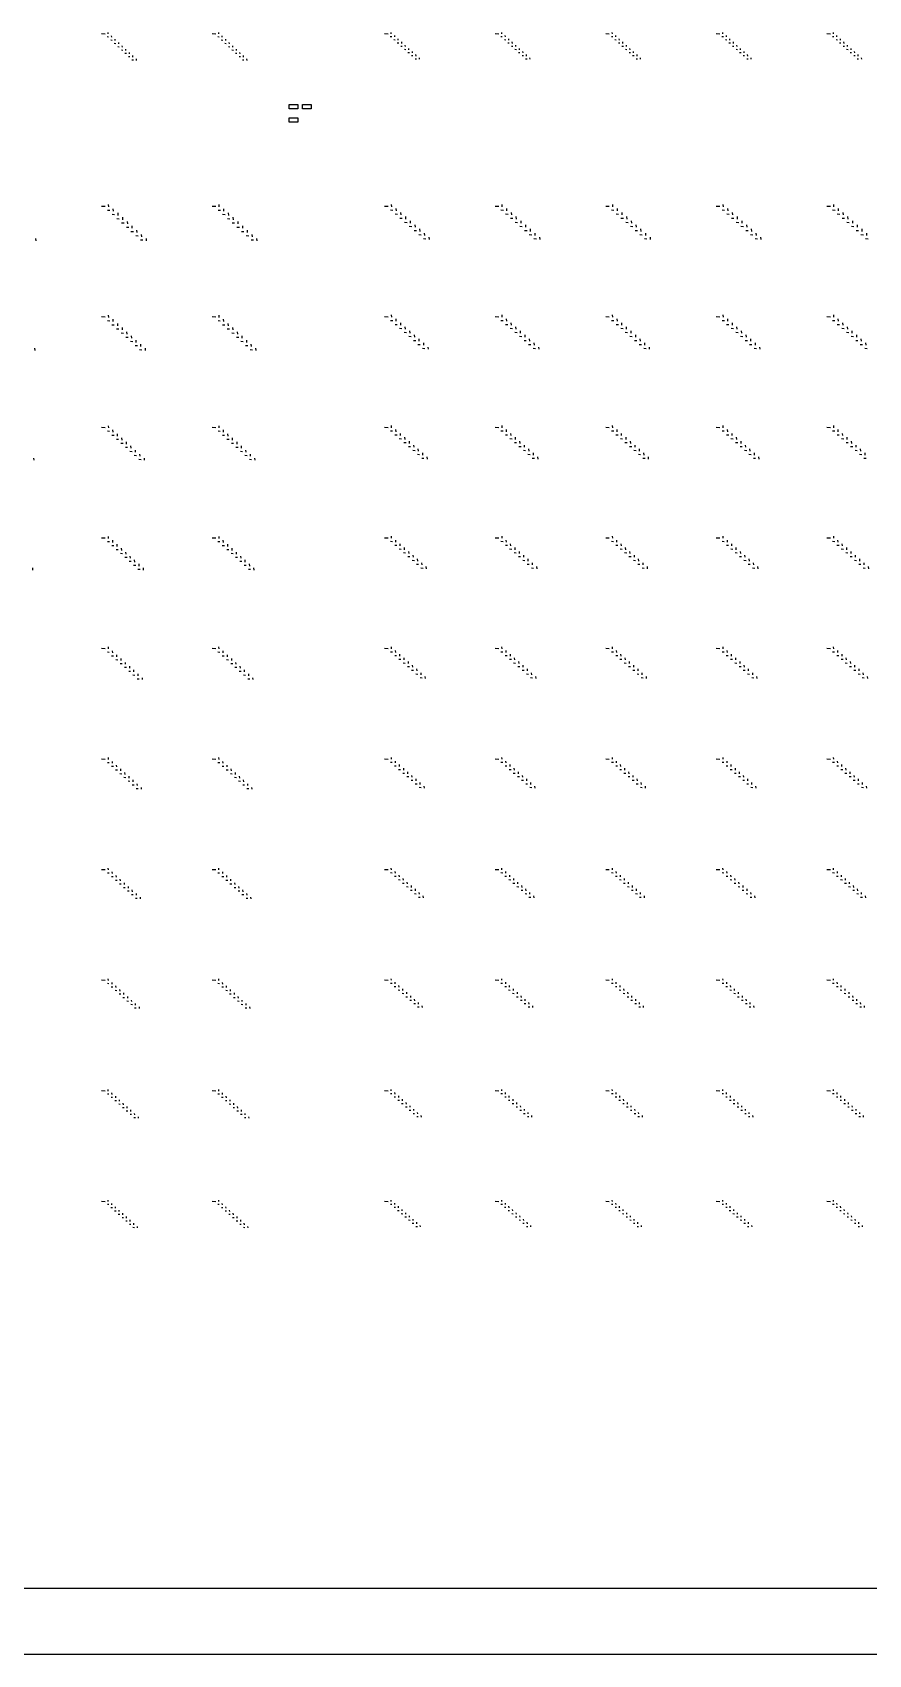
# Model space of a CAD drawing. Extents: x 0 to 300000, y 0 to 300000.
# Drawn here: x 112892 to 150708, y 0 to 73355 of the extents above; entities that cross this region are included whole.
import ezdxf

# ---------------------------------------------------------------- set-up
doc = ezdxf.new("R2010")
doc.units = 0

msp = doc.modelspace()

# ---------------------------------------------------------------- linework, layer by layer
at = {"color": 7}
for p, q in [((129100, 73355), (129105, 73290)), ((134100, 73355), (134105, 73290)), ((139100, 73355), (139105, 73290)), ((144100, 73355), (144105, 73290)), ((149100, 73355), (149105, 73290)), ((116020, 73305), (116180, 73295)), ((116275, 73165), (116340, 73160)), ((116300, 73350), (116305, 73285)), ((116435, 73015), (116500, 73010)), ((116460, 73200), (116465, 73135)), ((116595, 72865), (116660, 72860)), ((116620, 73050), (116625, 72985)), ((116755, 72715), (116820, 72710)), ((116780, 72900), (116785, 72835)), ((116940, 72750), (116945, 72685)), ((121020, 73305), (121180, 73295)), ((121275, 73165), (121340, 73160)), ((121300, 73350), (121305, 73285)), ((121435, 73015), (121500, 73010)), ((121460, 73200), (121465, 73135)), ((121595, 72865), (121660, 72860)), ((121620, 73050), (121625, 72985)), ((121755, 72715), (121820, 72710)), ((121780, 72900), (121785, 72835)), ((121940, 72750), (121945, 72685)), ((128820, 73305), (128980, 73295)), ((129075, 73170), (129140, 73170)), ((129235, 73030), (129300, 73025)), ((129260, 73215), (129265, 73150)), ((129395, 72885), (129460, 72880)), ((129420, 73070), (129425, 73005)), ((129555, 72740), (129620, 72735)), ((129580, 72925), (129585, 72860)), ((129740, 72780), (129745, 72715)), ((129900, 72635), (129905, 72570)), ((133820, 73305), (133980, 73295)), ((134075, 73170), (134140, 73170)), ((134235, 73030), (134300, 73025)), ((134260, 73215), (134265, 73150)), ((134395, 72885), (134460, 72880)), ((134420, 73070), (134425, 73005)), ((134555, 72740), (134620, 72735)), ((134580, 72925), (134585, 72860)), ((134740, 72780), (134745, 72715)), ((134900, 72635), (134905, 72570)), ((138820, 73305), (138980, 73295)), ((139075, 73170), (139140, 73170)), ((139235, 73030), (139300, 73025)), ((139260, 73215), (139265, 73150)), ((139395, 72885), (139460, 72880)), ((139420, 73070), (139425, 73005)), ((139555, 72740), (139620, 72735)), ((139580, 72925), (139585, 72860)), ((139740, 72780), (139745, 72715)), ((139900, 72635), (139905, 72570)), ((143820, 73305), (143980, 73295)), ((144075, 73170), (144140, 73170)), ((144235, 73030), (144300, 73025)), ((144260, 73215), (144265, 73150)), ((144395, 72885), (144460, 72880)), ((144420, 73070), (144425, 73005)), ((144555, 72740), (144620, 72735)), ((144580, 72925), (144585, 72860)), ((144740, 72780), (144745, 72715)), ((144900, 72635), (144905, 72570)), ((148820, 73305), (148980, 73295)), ((149075, 73170), (149140, 73170)), ((149235, 73030), (149300, 73025)), ((149260, 73215), (149265, 73150)), ((149395, 72885), (149460, 72880)), ((149420, 73070), (149425, 73005)), ((149555, 72740), (149620, 72735)), ((149580, 72925), (149585, 72860)), ((149740, 72780), (149745, 72715)), ((149900, 72635), (149905, 72570)), ((116915, 72565), (116980, 72560)), ((117075, 72420), (117140, 72415)), ((117100, 72605), (117105, 72540)), ((117235, 72270), (117300, 72265)), ((117260, 72455), (117265, 72390)), ((117395, 72120), (117460, 72115)), ((117420, 72305), (117425, 72240)), ((117580, 72155), (117585, 72090)), ((121915, 72565), (121980, 72560)), ((122075, 72420), (122140, 72415)), ((122100, 72605), (122105, 72540)), ((122235, 72270), (122300, 72265)), ((122260, 72455), (122265, 72390)), ((122395, 72120), (122460, 72115)), ((122420, 72305), (122425, 72240)), ((122580, 72155), (122585, 72090)), ((129715, 72595), (129780, 72590)), ((129875, 72450), (129940, 72445)), ((130035, 72305), (130100, 72305)), ((130060, 72495), (130065, 72430)), ((130195, 72165), (130260, 72160)), ((130220, 72350), (130225, 72285)), ((130380, 72205), (130385, 72140)), ((134715, 72595), (134780, 72590)), ((134875, 72450), (134940, 72445)), ((135035, 72305), (135100, 72305)), ((135060, 72495), (135065, 72430)), ((135195, 72165), (135260, 72160)), ((135220, 72350), (135225, 72285)), ((135380, 72205), (135385, 72140)), ((139715, 72595), (139780, 72590)), ((139875, 72450), (139940, 72445)), ((140035, 72305), (140100, 72305)), ((140060, 72495), (140065, 72430)), ((140195, 72165), (140260, 72160)), ((140220, 72350), (140225, 72285)), ((140380, 72205), (140385, 72140)), ((144715, 72595), (144780, 72590)), ((144875, 72450), (144940, 72445)), ((145035, 72305), (145100, 72305)), ((145060, 72495), (145065, 72430)), ((145195, 72165), (145260, 72160)), ((145220, 72350), (145225, 72285)), ((145380, 72205), (145385, 72140)), ((149715, 72595), (149780, 72590)), ((149875, 72450), (149940, 72445)), ((150035, 72305), (150100, 72305)), ((150060, 72495), (150065, 72430)), ((150195, 72165), (150260, 72160)), ((150220, 72350), (150225, 72285)), ((150380, 72205), (150385, 72140)), ((116020, 65505), (116180, 65495)), ((116285, 65325), (116395, 65315)), ((116320, 65575), (116330, 65465)), ((116535, 65380), (116540, 65270)), ((121020, 65505), (121180, 65495)), ((121285, 65325), (121395, 65315)), ((121320, 65575), (121330, 65465)), ((121535, 65380), (121540, 65270)), ((128820, 65505), (128980, 65495)), ((129080, 65330), (129190, 65325)), ((129120, 65580), (129125, 65475)), ((129335, 65395), (129340, 65285)), ((133820, 65505), (133980, 65495)), ((134080, 65330), (134190, 65325)), ((134120, 65580), (134125, 65475)), ((134335, 65395), (134340, 65285)), ((138820, 65505), (138980, 65495)), ((139080, 65330), (139190, 65325)), ((139120, 65580), (139125, 65475)), ((139335, 65395), (139340, 65285)), ((143820, 65505), (143980, 65495)), ((144080, 65330), (144190, 65325)), ((144120, 65580), (144125, 65475)), ((144335, 65395), (144340, 65285)), ((148820, 65505), (148980, 65495)), ((149080, 65330), (149190, 65325)), ((149120, 65580), (149125, 65475)), ((149335, 65395), (149340, 65285)), ((116495, 65130), (116605, 65125)), ((116710, 64940), (116820, 64930)), ((116750, 65190), (116755, 65080)), ((116925, 64745), (117035, 64740)), ((116960, 64995), (116970, 64885)), ((117140, 64555), (117250, 64545)), ((117175, 64805), (117185, 64695)), ((117390, 64610), (117395, 64500)), ((121495, 65130), (121605, 65125)), ((121710, 64940), (121820, 64930)), ((121750, 65190), (121755, 65080)), ((121925, 64745), (122035, 64740)), ((121960, 64995), (121970, 64885)), ((122140, 64555), (122250, 64545)), ((122175, 64805), (122185, 64695)), ((122390, 64610), (122395, 64500)), ((129295, 65145), (129405, 65140)), ((129510, 64960), (129620, 64955)), ((129545, 65210), (129555, 65100)), ((129725, 64775), (129835, 64765)), ((129760, 65025), (129770, 64915)), ((129935, 64590), (130045, 64580)), ((129975, 64840), (129980, 64730)), ((130185, 64655), (130195, 64545)), ((134295, 65145), (134405, 65140)), ((134510, 64960), (134620, 64955)), ((134545, 65210), (134555, 65100)), ((134725, 64775), (134835, 64765)), ((134760, 65025), (134770, 64915)), ((134935, 64590), (135045, 64580)), ((134975, 64840), (134980, 64730)), ((135185, 64655), (135195, 64545)), ((139295, 65145), (139405, 65140)), ((139510, 64960), (139620, 64955)), ((139545, 65210), (139555, 65100)), ((139725, 64775), (139835, 64765)), ((139760, 65025), (139770, 64915)), ((139935, 64590), (140045, 64580)), ((139975, 64840), (139980, 64730)), ((140185, 64655), (140195, 64545)), ((144295, 65145), (144405, 65140)), ((144510, 64960), (144620, 64955)), ((144545, 65210), (144555, 65100)), ((144725, 64775), (144835, 64765)), ((144760, 65025), (144770, 64915)), ((144935, 64590), (145045, 64580)), ((144975, 64840), (144980, 64730)), ((145185, 64655), (145195, 64545)), ((149295, 65145), (149405, 65140)), ((149510, 64960), (149620, 64955)), ((149545, 65210), (149555, 65100)), ((149725, 64775), (149835, 64765)), ((149760, 65025), (149770, 64915)), ((149935, 64590), (150045, 64580)), ((149975, 64840), (149980, 64730)), ((150185, 64655), (150195, 64545)), ((113030, 64035), (113040, 63925)), ((117350, 64360), (117460, 64355)), ((117565, 64170), (117675, 64160)), ((117605, 64420), (117610, 64310)), ((117780, 63975), (117890, 63970)), ((117815, 64225), (117825, 64115)), ((118030, 64035), (118040, 63925)), ((122350, 64360), (122460, 64355)), ((122565, 64170), (122675, 64160)), ((122605, 64420), (122610, 64310)), ((122780, 63975), (122890, 63970)), ((122815, 64225), (122825, 64115)), ((123030, 64035), (123040, 63925)), ((130150, 64405), (130260, 64395)), ((130365, 64220), (130475, 64210)), ((130400, 64470), (130410, 64360)), ((130575, 64035), (130685, 64025)), ((130615, 64285), (130620, 64175)), ((130825, 64100), (130835, 63990)), ((135150, 64405), (135260, 64395)), ((135365, 64220), (135475, 64210)), ((135400, 64470), (135410, 64360)), ((135575, 64035), (135685, 64025)), ((135615, 64285), (135620, 64175)), ((135825, 64100), (135835, 63990)), ((140150, 64405), (140260, 64395)), ((140365, 64220), (140475, 64210)), ((140400, 64470), (140410, 64360)), ((140575, 64035), (140685, 64025)), ((140615, 64285), (140620, 64175)), ((140825, 64100), (140835, 63990)), ((145150, 64405), (145260, 64395)), ((145365, 64220), (145475, 64210)), ((145400, 64470), (145410, 64360)), ((145575, 64035), (145685, 64025)), ((145615, 64285), (145620, 64175)), ((145825, 64100), (145835, 63990)), ((150150, 64405), (150260, 64395)), ((150365, 64220), (150475, 64210)), ((150400, 64470), (150410, 64360)), ((150575, 64035), (150685, 64025)), ((150615, 64285), (150620, 64175)), ((116020, 60505), (116180, 60495)), ((116285, 60330), (116390, 60320)), ((116320, 60570), (116325, 60465)), ((116525, 60385), (116535, 60280)), ((116735, 60195), (116740, 60090)), ((121020, 60505), (121180, 60495)), ((121285, 60330), (121390, 60320)), ((121320, 60570), (121325, 60465)), ((121525, 60385), (121535, 60280)), ((121735, 60195), (121740, 60090)), ((128820, 60505), (128980, 60495)), ((129080, 60335), (129185, 60330)), ((129115, 60580), (129125, 60475)), ((129290, 60155), (129395, 60150)), ((129325, 60400), (129335, 60295)), ((129535, 60220), (129540, 60115)), ((133820, 60505), (133980, 60495)), ((134080, 60335), (134185, 60330)), ((134115, 60580), (134125, 60475)), ((134290, 60155), (134395, 60150)), ((134325, 60400), (134335, 60295)), ((134535, 60220), (134540, 60115)), ((138820, 60505), (138980, 60495)), ((139080, 60335), (139185, 60330)), ((139115, 60580), (139125, 60475)), ((139290, 60155), (139395, 60150)), ((139325, 60400), (139335, 60295)), ((139535, 60220), (139540, 60115)), ((143820, 60505), (143980, 60495)), ((144080, 60335), (144185, 60330)), ((144115, 60580), (144125, 60475)), ((144290, 60155), (144395, 60150)), ((144325, 60400), (144335, 60295)), ((144535, 60220), (144540, 60115)), ((148820, 60505), (148980, 60495)), ((149080, 60335), (149185, 60330)), ((149115, 60580), (149125, 60475)), ((149290, 60155), (149395, 60150)), ((149325, 60400), (149335, 60295)), ((149535, 60220), (149540, 60115)), ((116490, 60140), (116595, 60135)), ((116700, 59955), (116805, 59945)), ((116910, 59765), (117015, 59760)), ((116945, 60010), (116950, 59905)), ((117115, 59580), (117220, 59570)), ((117150, 59820), (117160, 59715)), ((117360, 59635), (117370, 59530)), ((117570, 59445), (117575, 59340)), ((121490, 60140), (121595, 60135)), ((121700, 59955), (121805, 59945)), ((121910, 59765), (122015, 59760)), ((121945, 60010), (121950, 59905)), ((122115, 59580), (122220, 59570)), ((122150, 59820), (122160, 59715)), ((122360, 59635), (122370, 59530)), ((122570, 59445), (122575, 59340)), ((129500, 59975), (129605, 59965)), ((129705, 59795), (129810, 59785)), ((129740, 60035), (129750, 59930)), ((129915, 59615), (130020, 59605)), ((129950, 59855), (129955, 59750)), ((130125, 59430), (130225, 59425)), ((130160, 59675), (130165, 59570)), ((130365, 59495), (130375, 59390)), ((134500, 59975), (134605, 59965)), ((134705, 59795), (134810, 59785)), ((134740, 60035), (134750, 59930)), ((134915, 59615), (135020, 59605)), ((134950, 59855), (134955, 59750)), ((135125, 59430), (135225, 59425)), ((135160, 59675), (135165, 59570)), ((135365, 59495), (135375, 59390)), ((139500, 59975), (139605, 59965)), ((139705, 59795), (139810, 59785)), ((139740, 60035), (139750, 59930)), ((139915, 59615), (140020, 59605)), ((139950, 59855), (139955, 59750)), ((140125, 59430), (140225, 59425)), ((140160, 59675), (140165, 59570)), ((140365, 59495), (140375, 59390)), ((144500, 59975), (144605, 59965)), ((144705, 59795), (144810, 59785)), ((144740, 60035), (144750, 59930)), ((144915, 59615), (145020, 59605)), ((144950, 59855), (144955, 59750)), ((145125, 59430), (145225, 59425)), ((145160, 59675), (145165, 59570)), ((145365, 59495), (145375, 59390)), ((149500, 59975), (149605, 59965)), ((149705, 59795), (149810, 59785)), ((149740, 60035), (149750, 59930)), ((149915, 59615), (150020, 59605)), ((149950, 59855), (149955, 59750)), ((150125, 59430), (150225, 59425)), ((150160, 59675), (150165, 59570)), ((150365, 59495), (150375, 59390)), ((112985, 59070), (112995, 58965)), ((117325, 59390), (117430, 59385)), ((117535, 59200), (117640, 59195)), ((117740, 59015), (117845, 59005)), ((117775, 59260), (117785, 59155)), ((117985, 59070), (117995, 58965)), ((122325, 59390), (122430, 59385)), ((122535, 59200), (122640, 59195)), ((122740, 59015), (122845, 59005)), ((122775, 59260), (122785, 59155)), ((122985, 59070), (122995, 58965)), ((130330, 59250), (130435, 59245)), ((130540, 59070), (130645, 59060)), ((130575, 59315), (130580, 59210)), ((130780, 59130), (130790, 59025)), ((135330, 59250), (135435, 59245)), ((135540, 59070), (135645, 59060)), ((135575, 59315), (135580, 59210)), ((135780, 59130), (135790, 59025)), ((140330, 59250), (140435, 59245)), ((140540, 59070), (140645, 59060)), ((140575, 59315), (140580, 59210)), ((140780, 59130), (140790, 59025)), ((145330, 59250), (145435, 59245)), ((145540, 59070), (145645, 59060)), ((145575, 59315), (145580, 59210)), ((145780, 59130), (145790, 59025)), ((150330, 59250), (150435, 59245)), ((150540, 59070), (150645, 59060)), ((150575, 59315), (150580, 59210)), ((116020, 55505), (116180, 55495)), ((116285, 55335), (116380, 55325)), ((116315, 55570), (116325, 55470)), ((116485, 55150), (116585, 55145)), ((116520, 55385), (116525, 55285)), ((116720, 55205), (116730, 55105)), ((116925, 55020), (116930, 54920)), ((121020, 55505), (121180, 55495)), ((121285, 55335), (121380, 55325)), ((121315, 55570), (121325, 55470)), ((121485, 55150), (121585, 55145)), ((121520, 55385), (121525, 55285)), ((121720, 55205), (121730, 55105)), ((121925, 55020), (121930, 54920)), ((128820, 55505), (128980, 55495)), ((129080, 55340), (129180, 55335)), ((129115, 55575), (129120, 55475)), ((129285, 55165), (129385, 55160)), ((129320, 55400), (129325, 55300)), ((129520, 55225), (129525, 55125)), ((129725, 55050), (129730, 54950)), ((133820, 55505), (133980, 55495)), ((134080, 55340), (134180, 55335)), ((134115, 55575), (134120, 55475)), ((134285, 55165), (134385, 55160)), ((134320, 55400), (134325, 55300)), ((134520, 55225), (134525, 55125)), ((134725, 55050), (134730, 54950)), ((138820, 55505), (138980, 55495)), ((139080, 55340), (139180, 55335)), ((139115, 55575), (139120, 55475)), ((139285, 55165), (139385, 55160)), ((139320, 55400), (139325, 55300)), ((139520, 55225), (139525, 55125)), ((139725, 55050), (139730, 54950)), ((143820, 55505), (143980, 55495)), ((144080, 55340), (144180, 55335)), ((144115, 55575), (144120, 55475)), ((144285, 55165), (144385, 55160)), ((144320, 55400), (144325, 55300)), ((144520, 55225), (144525, 55125)), ((144725, 55050), (144730, 54950)), ((148820, 55505), (148980, 55495)), ((149080, 55340), (149180, 55335)), ((149115, 55575), (149120, 55475)), ((149285, 55165), (149385, 55160)), ((149320, 55400), (149325, 55300)), ((149520, 55225), (149525, 55125)), ((149725, 55050), (149730, 54950)), ((116690, 54965), (116790, 54960)), ((116890, 54785), (116990, 54775)), ((117095, 54600), (117195, 54595)), ((117130, 54835), (117135, 54740)), ((117300, 54420), (117400, 54410)), ((117330, 54655), (117340, 54555)), ((117535, 54470), (117540, 54370)), ((117740, 54290), (117745, 54190)), ((121690, 54965), (121790, 54960)), ((121890, 54785), (121990, 54775)), ((122095, 54600), (122195, 54595)), ((122130, 54835), (122135, 54740)), ((122300, 54420), (122400, 54410)), ((122330, 54655), (122340, 54555)), ((122535, 54470), (122540, 54370)), ((122740, 54290), (122745, 54190)), ((129485, 54990), (129585, 54980)), ((129690, 54810), (129790, 54805)), ((129895, 54635), (129995, 54630)), ((129925, 54870), (129935, 54770)), ((130095, 54460), (130195, 54450)), ((130130, 54695), (130135, 54595)), ((130300, 54285), (130400, 54275)), ((130330, 54520), (130340, 54420)), ((130535, 54345), (130540, 54245)), ((134485, 54990), (134585, 54980)), ((134690, 54810), (134790, 54805)), ((134895, 54635), (134995, 54630)), ((134925, 54870), (134935, 54770)), ((135095, 54460), (135195, 54450)), ((135130, 54695), (135135, 54595)), ((135300, 54285), (135400, 54275)), ((135330, 54520), (135340, 54420)), ((135535, 54345), (135540, 54245)), ((139485, 54990), (139585, 54980)), ((139690, 54810), (139790, 54805)), ((139895, 54635), (139995, 54630)), ((139925, 54870), (139935, 54770)), ((140095, 54460), (140195, 54450)), ((140130, 54695), (140135, 54595)), ((140300, 54285), (140400, 54275)), ((140330, 54520), (140340, 54420)), ((140535, 54345), (140540, 54245)), ((144485, 54990), (144585, 54980)), ((144690, 54810), (144790, 54805)), ((144895, 54635), (144995, 54630)), ((144925, 54870), (144935, 54770)), ((145095, 54460), (145195, 54450)), ((145130, 54695), (145135, 54595)), ((145300, 54285), (145400, 54275)), ((145330, 54520), (145340, 54420)), ((145535, 54345), (145540, 54245)), ((149485, 54990), (149585, 54980)), ((149690, 54810), (149790, 54805)), ((149895, 54635), (149995, 54630)), ((149925, 54870), (149935, 54770)), ((150095, 54460), (150195, 54450)), ((150130, 54695), (150135, 54595)), ((150300, 54285), (150400, 54275)), ((150330, 54520), (150340, 54420)), ((150535, 54345), (150540, 54245)), ((112940, 54105), (112950, 54005)), ((117500, 54235), (117600, 54230)), ((117705, 54055), (117805, 54045)), ((117940, 54105), (117950, 54005)), ((122500, 54235), (122600, 54230)), ((122705, 54055), (122805, 54045)), ((122940, 54105), (122950, 54005)), ((130500, 54105), (130600, 54100)), ((130735, 54165), (130745, 54065)), ((135500, 54105), (135600, 54100)), ((135735, 54165), (135745, 54065)), ((140500, 54105), (140600, 54100)), ((140735, 54165), (140745, 54065)), ((145500, 54105), (145600, 54100)), ((145735, 54165), (145745, 54065)), ((150500, 54105), (150600, 54100)), ((116020, 50505), (116180, 50495)), ((116280, 50340), (116375, 50330)), ((116315, 50565), (116320, 50470)), ((116480, 50160), (116575, 50155)), ((116510, 50390), (116520, 50295)), ((116680, 49980), (116775, 49975)), ((116710, 50210), (116715, 50115)), ((116905, 50030), (116915, 49935)), ((121020, 50505), (121180, 50495)), ((121280, 50340), (121375, 50330)), ((121315, 50565), (121320, 50470)), ((121480, 50160), (121575, 50155)), ((121510, 50390), (121520, 50295)), ((121680, 49980), (121775, 49975)), ((121710, 50210), (121715, 50115)), ((121905, 50030), (121915, 49935)), ((128820, 50505), (128980, 50495)), ((129080, 50345), (129175, 50340)), ((129115, 50575), (129120, 50480)), ((129280, 50175), (129375, 50165)), ((129310, 50400), (129315, 50305)), ((129475, 50000), (129570, 49995)), ((129505, 50230), (129515, 50135)), ((129705, 50060), (129710, 49965)), ((129900, 49885), (129910, 49795)), ((133820, 50505), (133980, 50495)), ((134080, 50345), (134175, 50340)), ((134115, 50575), (134120, 50480)), ((134280, 50175), (134375, 50165)), ((134310, 50400), (134315, 50305)), ((134475, 50000), (134570, 49995)), ((134505, 50230), (134515, 50135)), ((134705, 50060), (134710, 49965)), ((134900, 49885), (134910, 49795)), ((138820, 50505), (138980, 50495)), ((139080, 50345), (139175, 50340)), ((139115, 50575), (139120, 50480)), ((139280, 50175), (139375, 50165)), ((139310, 50400), (139315, 50305)), ((139475, 50000), (139570, 49995)), ((139505, 50230), (139515, 50135)), ((139705, 50060), (139710, 49965)), ((139900, 49885), (139910, 49795)), ((143820, 50505), (143980, 50495)), ((144080, 50345), (144175, 50340)), ((144115, 50575), (144120, 50480)), ((144280, 50175), (144375, 50165)), ((144310, 50400), (144315, 50305)), ((144475, 50000), (144570, 49995)), ((144505, 50230), (144515, 50135)), ((144705, 50060), (144710, 49965)), ((144900, 49885), (144910, 49795)), ((148820, 50505), (148980, 50495)), ((149080, 50345), (149175, 50340)), ((149115, 50575), (149120, 50480)), ((149280, 50175), (149375, 50165)), ((149310, 50400), (149315, 50305)), ((149475, 50000), (149570, 49995)), ((149505, 50230), (149515, 50135)), ((149705, 50060), (149710, 49965)), ((149900, 49885), (149910, 49795)), ((116875, 49805), (116970, 49795)), ((117075, 49625), (117170, 49620)), ((117105, 49855), (117110, 49760)), ((117270, 49445), (117365, 49440)), ((117300, 49675), (117310, 49580)), ((117470, 49270), (117565, 49265)), ((117500, 49500), (117505, 49405)), ((117700, 49320), (117705, 49225)), ((121875, 49805), (121970, 49795)), ((122075, 49625), (122170, 49620)), ((122105, 49855), (122110, 49760)), ((122270, 49445), (122365, 49440)), ((122300, 49675), (122310, 49580)), ((122470, 49270), (122565, 49265)), ((122500, 49500), (122505, 49405)), ((122700, 49320), (122705, 49225)), ((129675, 49830), (129770, 49825)), ((129870, 49660), (129965, 49650)), ((130070, 49485), (130165, 49480)), ((130100, 49715), (130105, 49620)), ((130265, 49315), (130360, 49310)), ((130295, 49545), (130305, 49450)), ((130495, 49370), (130500, 49280)), ((130690, 49200), (130700, 49105)), ((134675, 49830), (134770, 49825)), ((134870, 49660), (134965, 49650)), ((135070, 49485), (135165, 49480)), ((135100, 49715), (135105, 49620)), ((135265, 49315), (135360, 49310)), ((135295, 49545), (135305, 49450)), ((135495, 49370), (135500, 49280)), ((135690, 49200), (135700, 49105)), ((139675, 49830), (139770, 49825)), ((139870, 49660), (139965, 49650)), ((140070, 49485), (140165, 49480)), ((140100, 49715), (140105, 49620)), ((140265, 49315), (140360, 49310)), ((140295, 49545), (140305, 49450)), ((140495, 49370), (140500, 49280)), ((140690, 49200), (140700, 49105)), ((144675, 49830), (144770, 49825)), ((144870, 49660), (144965, 49650)), ((145070, 49485), (145165, 49480)), ((145100, 49715), (145105, 49620)), ((145265, 49315), (145360, 49310)), ((145295, 49545), (145305, 49450)), ((145495, 49370), (145500, 49280)), ((145690, 49200), (145700, 49105)), ((149675, 49830), (149770, 49825)), ((149870, 49660), (149965, 49650)), ((150070, 49485), (150165, 49480)), ((150100, 49715), (150105, 49620)), ((150265, 49315), (150360, 49310)), ((150295, 49545), (150305, 49450)), ((150495, 49370), (150500, 49280)), ((150690, 49200), (150700, 49105)), ((112895, 49140), (112900, 49045)), ((117665, 49090), (117760, 49085)), ((117895, 49140), (117900, 49045)), ((122665, 49090), (122760, 49085)), ((122895, 49140), (122900, 49045)), ((130465, 49145), (130560, 49135)), ((135465, 49145), (135560, 49135)), ((140465, 49145), (140560, 49135)), ((145465, 49145), (145560, 49135)), ((150465, 49145), (150560, 49135)), ((116020, 45505), (116180, 45495)), ((116310, 45565), (116315, 45475)), ((121020, 45505), (121180, 45495)), ((121310, 45565), (121315, 45475)), ((128820, 45505), (128980, 45495)), ((129110, 45570), (129115, 45480)), ((133820, 45505), (133980, 45495)), ((134110, 45570), (134115, 45480)), ((138820, 45505), (138980, 45495)), ((139110, 45570), (139115, 45480)), ((143820, 45505), (143980, 45495)), ((144110, 45570), (144115, 45480)), ((148820, 45505), (148980, 45495)), ((149110, 45570), (149115, 45480)), ((116280, 45340), (116370, 45335)), ((116475, 45170), (116565, 45165)), ((116505, 45390), (116510, 45300)), ((116665, 44995), (116755, 44990)), ((116695, 45215), (116700, 45125)), ((116860, 44820), (116950, 44815)), ((116890, 45045), (116895, 44955)), ((117080, 44870), (117085, 44780)), ((121280, 45340), (121370, 45335)), ((121475, 45170), (121565, 45165)), ((121505, 45390), (121510, 45300)), ((121665, 44995), (121755, 44990)), ((121695, 45215), (121700, 45125)), ((121860, 44820), (121950, 44815)), ((121890, 45045), (121895, 44955)), ((122080, 44870), (122085, 44780)), ((129080, 45350), (129170, 45345)), ((129275, 45185), (129365, 45175)), ((129300, 45405), (129310, 45315)), ((129465, 45015), (129555, 45010)), ((129495, 45235), (129500, 45145)), ((129655, 44850), (129745, 44840)), ((129685, 45070), (129695, 44980)), ((129880, 44905), (129885, 44815)), ((134080, 45350), (134170, 45345)), ((134275, 45185), (134365, 45175)), ((134300, 45405), (134310, 45315)), ((134465, 45015), (134555, 45010)), ((134495, 45235), (134500, 45145)), ((134655, 44850), (134745, 44840)), ((134685, 45070), (134695, 44980)), ((134880, 44905), (134885, 44815)), ((139080, 45350), (139170, 45345)), ((139275, 45185), (139365, 45175)), ((139300, 45405), (139310, 45315)), ((139465, 45015), (139555, 45010)), ((139495, 45235), (139500, 45145)), ((139655, 44850), (139745, 44840)), ((139685, 45070), (139695, 44980)), ((139880, 44905), (139885, 44815)), ((144080, 45350), (144170, 45345)), ((144275, 45185), (144365, 45175)), ((144300, 45405), (144310, 45315)), ((144465, 45015), (144555, 45010)), ((144495, 45235), (144500, 45145)), ((144655, 44850), (144745, 44840)), ((144685, 45070), (144695, 44980)), ((144880, 44905), (144885, 44815)), ((149080, 45350), (149170, 45345)), ((149275, 45185), (149365, 45175)), ((149300, 45405), (149310, 45315)), ((149465, 45015), (149555, 45010)), ((149495, 45235), (149500, 45145)), ((149655, 44850), (149745, 44840)), ((149685, 45070), (149695, 44980)), ((149880, 44905), (149885, 44815)), ((117050, 44650), (117140, 44645)), ((117245, 44475), (117335, 44470)), ((117275, 44695), (117280, 44605)), ((117435, 44305), (117525, 44295)), ((117465, 44525), (117470, 44435)), ((117630, 44130), (117720, 44125)), ((117660, 44350), (117665, 44260)), ((117850, 44175), (117855, 44090)), ((122050, 44650), (122140, 44645)), ((122245, 44475), (122335, 44470)), ((122275, 44695), (122280, 44605)), ((122435, 44305), (122525, 44295)), ((122465, 44525), (122470, 44435)), ((122630, 44130), (122720, 44125)), ((122660, 44350), (122665, 44260)), ((122850, 44175), (122855, 44090)), ((129850, 44680), (129940, 44675)), ((130040, 44515), (130130, 44510)), ((130070, 44735), (130075, 44645)), ((130235, 44350), (130325, 44340)), ((130265, 44570), (130270, 44480)), ((130425, 44180), (130515, 44175)), ((130455, 44400), (130460, 44310)), ((130645, 44235), (130655, 44145)), ((134850, 44680), (134940, 44675)), ((135040, 44515), (135130, 44510)), ((135070, 44735), (135075, 44645)), ((135235, 44350), (135325, 44340)), ((135265, 44570), (135270, 44480)), ((135425, 44180), (135515, 44175)), ((135455, 44400), (135460, 44310)), ((135645, 44235), (135655, 44145)), ((139850, 44680), (139940, 44675)), ((140040, 44515), (140130, 44510)), ((140070, 44735), (140075, 44645)), ((140235, 44350), (140325, 44340)), ((140265, 44570), (140270, 44480)), ((140425, 44180), (140515, 44175)), ((140455, 44400), (140460, 44310)), ((140645, 44235), (140655, 44145)), ((144850, 44680), (144940, 44675)), ((145040, 44515), (145130, 44510)), ((145070, 44735), (145075, 44645)), ((145235, 44350), (145325, 44340)), ((145265, 44570), (145270, 44480)), ((145425, 44180), (145515, 44175)), ((145455, 44400), (145460, 44310)), ((145645, 44235), (145655, 44145)), ((149850, 44680), (149940, 44675)), ((150040, 44515), (150130, 44510)), ((150070, 44735), (150075, 44645)), ((150235, 44350), (150325, 44340)), ((150265, 44570), (150270, 44480)), ((150425, 44180), (150515, 44175)), ((150455, 44400), (150460, 44310)), ((150645, 44235), (150655, 44145)), ((116020, 40505), (116180, 40495)), ((116310, 40560), (116315, 40475)), ((116495, 40390), (116500, 40310)), ((121020, 40505), (121180, 40495)), ((121310, 40560), (121315, 40475)), ((121495, 40390), (121500, 40310)), ((128820, 40505), (128980, 40495)), ((129080, 40355), (129165, 40350)), ((129110, 40570), (129115, 40485)), ((129295, 40405), (129300, 40320)), ((133820, 40505), (133980, 40495)), ((134080, 40355), (134165, 40350)), ((134110, 40570), (134115, 40485)), ((134295, 40405), (134300, 40320)), ((138820, 40505), (138980, 40495)), ((139080, 40355), (139165, 40350)), ((139110, 40570), (139115, 40485)), ((139295, 40405), (139300, 40320)), ((143820, 40505), (143980, 40495)), ((144080, 40355), (144165, 40350)), ((144110, 40570), (144115, 40485)), ((144295, 40405), (144300, 40320)), ((148820, 40505), (148980, 40495)), ((149080, 40355), (149165, 40350)), ((149110, 40570), (149115, 40485)), ((149295, 40405), (149300, 40320)), ((116280, 40345), (116365, 40340)), ((116470, 40180), (116555, 40175)), ((116655, 40010), (116740, 40005)), ((116685, 40225), (116690, 40140)), ((116845, 39840), (116930, 39835)), ((116870, 40055), (116875, 39970)), ((117030, 39675), (117115, 39665)), ((117055, 39885), (117065, 39800)), ((117245, 39720), (117250, 39635)), ((121280, 40345), (121365, 40340)), ((121470, 40180), (121555, 40175)), ((121655, 40010), (121740, 40005)), ((121685, 40225), (121690, 40140)), ((121845, 39840), (121930, 39835)), ((121870, 40055), (121875, 39970)), ((122030, 39675), (122115, 39665)), ((122055, 39885), (122065, 39800)), ((122245, 39720), (122250, 39635)), ((129270, 40190), (129350, 40185)), ((129455, 40030), (129540, 40025)), ((129480, 40245), (129485, 40160)), ((129640, 39865), (129725, 39860)), ((129670, 40080), (129675, 39995)), ((129830, 39705), (129915, 39700)), ((129855, 39920), (129860, 39835)), ((130040, 39755), (130050, 39670)), ((134270, 40190), (134350, 40185)), ((134455, 40030), (134540, 40025)), ((134480, 40245), (134485, 40160)), ((134640, 39865), (134725, 39860)), ((134670, 40080), (134675, 39995)), ((134830, 39705), (134915, 39700)), ((134855, 39920), (134860, 39835)), ((135040, 39755), (135050, 39670)), ((139270, 40190), (139350, 40185)), ((139455, 40030), (139540, 40025)), ((139480, 40245), (139485, 40160)), ((139640, 39865), (139725, 39860)), ((139670, 40080), (139675, 39995)), ((139830, 39705), (139915, 39700)), ((139855, 39920), (139860, 39835)), ((140040, 39755), (140050, 39670)), ((144270, 40190), (144350, 40185)), ((144455, 40030), (144540, 40025)), ((144480, 40245), (144485, 40160)), ((144640, 39865), (144725, 39860)), ((144670, 40080), (144675, 39995)), ((144830, 39705), (144915, 39700)), ((144855, 39920), (144860, 39835)), ((145040, 39755), (145050, 39670)), ((149270, 40190), (149350, 40185)), ((149455, 40030), (149540, 40025)), ((149480, 40245), (149485, 40160)), ((149640, 39865), (149725, 39860)), ((149670, 40080), (149675, 39995)), ((149830, 39705), (149915, 39700)), ((149855, 39920), (149860, 39835)), ((150040, 39755), (150050, 39670)), ((117215, 39505), (117300, 39500)), ((117405, 39335), (117490, 39330)), ((117430, 39550), (117435, 39465)), ((117590, 39170), (117675, 39160)), ((117620, 39380), (117625, 39295)), ((117805, 39215), (117810, 39130)), ((122215, 39505), (122300, 39500)), ((122405, 39335), (122490, 39330)), ((122430, 39550), (122435, 39465)), ((122590, 39170), (122675, 39160)), ((122620, 39380), (122625, 39295)), ((122805, 39215), (122810, 39130)), ((130015, 39540), (130100, 39535)), ((130200, 39380), (130285, 39375)), ((130230, 39595), (130235, 39510)), ((130390, 39220), (130475, 39210)), ((130415, 39430), (130420, 39345)), ((130600, 39270), (130610, 39185)), ((135015, 39540), (135100, 39535)), ((135200, 39380), (135285, 39375)), ((135230, 39595), (135235, 39510)), ((135390, 39220), (135475, 39210)), ((135415, 39430), (135420, 39345)), ((135600, 39270), (135610, 39185)), ((140015, 39540), (140100, 39535)), ((140200, 39380), (140285, 39375)), ((140230, 39595), (140235, 39510)), ((140390, 39220), (140475, 39210)), ((140415, 39430), (140420, 39345)), ((140600, 39270), (140610, 39185)), ((145015, 39540), (145100, 39535)), ((145200, 39380), (145285, 39375)), ((145230, 39595), (145235, 39510)), ((145390, 39220), (145475, 39210)), ((145415, 39430), (145420, 39345)), ((145600, 39270), (145610, 39185)), ((150015, 39540), (150100, 39535)), ((150200, 39380), (150285, 39375)), ((150230, 39595), (150235, 39510)), ((150390, 39220), (150475, 39210)), ((150415, 39430), (150420, 39345)), ((150600, 39270), (150610, 39185)), ((116020, 35505), (116180, 35495)), ((116280, 35350), (116360, 35345)), ((116305, 35560), (116310, 35480)), ((116490, 35395), (116495, 35315)), ((116670, 35230), (116675, 35150)), ((121020, 35505), (121180, 35495)), ((121280, 35350), (121360, 35345)), ((121305, 35560), (121310, 35480)), ((121490, 35395), (121495, 35315)), ((121670, 35230), (121675, 35150)), ((128820, 35505), (128980, 35495)), ((129080, 35360), (129160, 35355)), ((129105, 35565), (129110, 35485)), ((129285, 35410), (129295, 35330)), ((129470, 35250), (129475, 35170)), ((133820, 35505), (133980, 35495)), ((134080, 35360), (134160, 35355)), ((134105, 35565), (134110, 35485)), ((134285, 35410), (134295, 35330)), ((134470, 35250), (134475, 35170)), ((138820, 35505), (138980, 35495)), ((139080, 35360), (139160, 35355)), ((139105, 35565), (139110, 35485)), ((139285, 35410), (139295, 35330)), ((139470, 35250), (139475, 35170)), ((143820, 35505), (143980, 35495)), ((144080, 35360), (144160, 35355)), ((144105, 35565), (144110, 35485)), ((144285, 35410), (144295, 35330)), ((144470, 35250), (144475, 35170)), ((148820, 35505), (148980, 35495)), ((149080, 35360), (149160, 35355)), ((149105, 35565), (149110, 35485)), ((149285, 35410), (149295, 35330)), ((149470, 35250), (149475, 35170)), ((116465, 35190), (116545, 35180)), ((116645, 35025), (116725, 35020)), ((116825, 34860), (116905, 34855)), ((116850, 35065), (116855, 34985)), ((117010, 34695), (117090, 34690)), ((117035, 34905), (117040, 34825)), ((117190, 34535), (117270, 34530)), ((117215, 34740), (117220, 34660)), ((117395, 34575), (117405, 34495)), ((121465, 35190), (121545, 35180)), ((121645, 35025), (121725, 35020)), ((121825, 34860), (121905, 34855)), ((121850, 35065), (121855, 34985)), ((122010, 34695), (122090, 34690)), ((122035, 34905), (122040, 34825)), ((122190, 34535), (122270, 34530)), ((122215, 34740), (122220, 34660)), ((122395, 34575), (122405, 34495)), ((129260, 35200), (129340, 35195)), ((129445, 35045), (129525, 35040)), ((129625, 34885), (129705, 34880)), ((129650, 35090), (129655, 35015)), ((129805, 34730), (129885, 34720)), ((129830, 34935), (129835, 34855)), ((129990, 34570), (130065, 34565)), ((130015, 34775), (130020, 34695)), ((130195, 34620), (130200, 34540)), ((134260, 35200), (134340, 35195)), ((134445, 35045), (134525, 35040)), ((134625, 34885), (134705, 34880)), ((134650, 35090), (134655, 35015)), ((134805, 34730), (134885, 34720)), ((134830, 34935), (134835, 34855)), ((134990, 34570), (135065, 34565)), ((135015, 34775), (135020, 34695)), ((135195, 34620), (135200, 34540)), ((139260, 35200), (139340, 35195)), ((139445, 35045), (139525, 35040)), ((139625, 34885), (139705, 34880)), ((139650, 35090), (139655, 35015)), ((139805, 34730), (139885, 34720)), ((139830, 34935), (139835, 34855)), ((139990, 34570), (140065, 34565)), ((140015, 34775), (140020, 34695)), ((140195, 34620), (140200, 34540)), ((144260, 35200), (144340, 35195)), ((144445, 35045), (144525, 35040)), ((144625, 34885), (144705, 34880)), ((144650, 35090), (144655, 35015)), ((144805, 34730), (144885, 34720)), ((144830, 34935), (144835, 34855)), ((144990, 34570), (145065, 34565)), ((145015, 34775), (145020, 34695)), ((145195, 34620), (145200, 34540)), ((149260, 35200), (149340, 35195)), ((149445, 35045), (149525, 35040)), ((149625, 34885), (149705, 34880)), ((149650, 35090), (149655, 35015)), ((149805, 34730), (149885, 34720)), ((149830, 34935), (149835, 34855)), ((149990, 34570), (150065, 34565)), ((150015, 34775), (150020, 34695)), ((150195, 34620), (150200, 34540)), ((117370, 34370), (117450, 34365)), ((117555, 34205), (117635, 34200)), ((117580, 34415), (117585, 34335)), ((117760, 34250), (117765, 34170)), ((122370, 34370), (122450, 34365)), ((122555, 34205), (122635, 34200)), ((122580, 34415), (122585, 34335)), ((122760, 34250), (122765, 34170)), ((130170, 34410), (130250, 34405)), ((130350, 34255), (130430, 34250)), ((130375, 34460), (130380, 34380)), ((130555, 34305), (130565, 34225)), ((135170, 34410), (135250, 34405)), ((135350, 34255), (135430, 34250)), ((135375, 34460), (135380, 34380)), ((135555, 34305), (135565, 34225)), ((140170, 34410), (140250, 34405)), ((140350, 34255), (140430, 34250)), ((140375, 34460), (140380, 34380)), ((140555, 34305), (140565, 34225)), ((145170, 34410), (145250, 34405)), ((145350, 34255), (145430, 34250)), ((145375, 34460), (145380, 34380)), ((145555, 34305), (145565, 34225)), ((150170, 34410), (150250, 34405)), ((150350, 34255), (150430, 34250)), ((150375, 34460), (150380, 34380)), ((150555, 34305), (150565, 34225)), ((116020, 30505), (116180, 30495)), ((116280, 30355), (116355, 30350)), ((116305, 30555), (116310, 30480)), ((116455, 30195), (116530, 30190)), ((116480, 30395), (116485, 30320)), ((116655, 30240), (116660, 30165)), ((116835, 30080), (116840, 30005)), ((121020, 30505), (121180, 30495)), ((121280, 30355), (121355, 30350)), ((121305, 30555), (121310, 30480)), ((121455, 30195), (121530, 30190)), ((121480, 30395), (121485, 30320)), ((121655, 30240), (121660, 30165)), ((121835, 30080), (121840, 30005)), ((128820, 30505), (128980, 30495)), ((129080, 30365), (129155, 30360)), ((129105, 30565), (129110, 30490)), ((129255, 30210), (129330, 30205)), ((129280, 30410), (129285, 30335)), ((129455, 30255), (129460, 30180)), ((129630, 30105), (129635, 30030)), ((133820, 30505), (133980, 30495)), ((134080, 30365), (134155, 30360)), ((134105, 30565), (134110, 30490)), ((134255, 30210), (134330, 30205)), ((134280, 30410), (134285, 30335)), ((134455, 30255), (134460, 30180)), ((134630, 30105), (134635, 30030)), ((138820, 30505), (138980, 30495)), ((139080, 30365), (139155, 30360)), ((139105, 30565), (139110, 30490)), ((139255, 30210), (139330, 30205)), ((139280, 30410), (139285, 30335)), ((139455, 30255), (139460, 30180)), ((139630, 30105), (139635, 30030)), ((143820, 30505), (143980, 30495)), ((144080, 30365), (144155, 30360)), ((144105, 30565), (144110, 30490)), ((144255, 30210), (144330, 30205)), ((144280, 30410), (144285, 30335)), ((144455, 30255), (144460, 30180)), ((144630, 30105), (144635, 30030)), ((148820, 30505), (148980, 30495)), ((149080, 30365), (149155, 30360)), ((149105, 30565), (149110, 30490)), ((149255, 30210), (149330, 30205)), ((149280, 30410), (149285, 30335)), ((149455, 30255), (149460, 30180)), ((149630, 30105), (149635, 30030)), ((116635, 30040), (116710, 30035)), ((116810, 29880), (116885, 29875)), ((116985, 29720), (117060, 29715)), ((117010, 29920), (117015, 29845)), ((117165, 29560), (117240, 29555)), ((117185, 29760), (117190, 29685)), ((117340, 29405), (117415, 29400)), ((117365, 29600), (117370, 29530)), ((117540, 29445), (117545, 29370)), ((121635, 30040), (121710, 30035)), ((121810, 29880), (121885, 29875)), ((121985, 29720), (122060, 29715)), ((122010, 29920), (122015, 29845)), ((122165, 29560), (122240, 29555)), ((122185, 29760), (122190, 29685)), ((122340, 29405), (122415, 29400)), ((122365, 29600), (122370, 29530)), ((122540, 29445), (122545, 29370)), ((129430, 30055), (129505, 30050)), ((129610, 29905), (129685, 29900)), ((129785, 29750), (129860, 29745)), ((129810, 29950), (129815, 29875)), ((129960, 29600), (130035, 29595)), ((129985, 29795), (129990, 29720)), ((130135, 29445), (130210, 29440)), ((130160, 29645), (130165, 29570)), ((130335, 29490), (130340, 29415)), ((134430, 30055), (134505, 30050)), ((134610, 29905), (134685, 29900)), ((134785, 29750), (134860, 29745)), ((134810, 29950), (134815, 29875)), ((134960, 29600), (135035, 29595)), ((134985, 29795), (134990, 29720)), ((135135, 29445), (135210, 29440)), ((135160, 29645), (135165, 29570)), ((135335, 29490), (135340, 29415)), ((139430, 30055), (139505, 30050)), ((139610, 29905), (139685, 29900)), ((139785, 29750), (139860, 29745)), ((139810, 29950), (139815, 29875)), ((139960, 29600), (140035, 29595)), ((139985, 29795), (139990, 29720)), ((140135, 29445), (140210, 29440)), ((140160, 29645), (140165, 29570)), ((140335, 29490), (140340, 29415)), ((144430, 30055), (144505, 30050)), ((144610, 29905), (144685, 29900)), ((144785, 29750), (144860, 29745)), ((144810, 29950), (144815, 29875)), ((144960, 29600), (145035, 29595)), ((144985, 29795), (144990, 29720)), ((145135, 29445), (145210, 29440)), ((145160, 29645), (145165, 29570)), ((145335, 29490), (145340, 29415)), ((149430, 30055), (149505, 30050)), ((149610, 29905), (149685, 29900)), ((149785, 29750), (149860, 29745)), ((149810, 29950), (149815, 29875)), ((149960, 29600), (150035, 29595)), ((149985, 29795), (149990, 29720)), ((150135, 29445), (150210, 29440)), ((150160, 29645), (150165, 29570)), ((150335, 29490), (150340, 29415)), ((117515, 29245), (117590, 29240)), ((117715, 29285), (117720, 29210)), ((122515, 29245), (122590, 29240)), ((122715, 29285), (122720, 29210)), ((130315, 29290), (130390, 29285)), ((130510, 29340), (130515, 29265)), ((135315, 29290), (135390, 29285)), ((135510, 29340), (135515, 29265)), ((140315, 29290), (140390, 29285)), ((140510, 29340), (140515, 29265)), ((145315, 29290), (145390, 29285)), ((145510, 29340), (145515, 29265)), ((150315, 29290), (150390, 29285)), ((150510, 29340), (150515, 29265)), ((116020, 25505), (116180, 25495)), ((116280, 25360), (116350, 25355)), ((116300, 25555), (116305, 25485)), ((116450, 25205), (116520, 25200)), ((116475, 25400), (116480, 25330)), ((116625, 25055), (116690, 25050)), ((116645, 25245), (116650, 25175)), ((116815, 25090), (116820, 25020)), ((121020, 25505), (121180, 25495)), ((121280, 25360), (121350, 25355)), ((121300, 25555), (121305, 25485)), ((121450, 25205), (121520, 25200)), ((121475, 25400), (121480, 25330)), ((121625, 25055), (121690, 25050)), ((121645, 25245), (121650, 25175)), ((121815, 25090), (121820, 25020)), ((128820, 25505), (128980, 25495)), ((129080, 25370), (129150, 25365)), ((129100, 25560), (129105, 25490)), ((129250, 25220), (129320, 25215)), ((129270, 25410), (129275, 25340)), ((129420, 25070), (129490, 25065)), ((129445, 25265), (129445, 25195)), ((129615, 25115), (129620, 25045)), ((129785, 24965), (129790, 24895)), ((133820, 25505), (133980, 25495)), ((134080, 25370), (134150, 25365)), ((134100, 25560), (134105, 25490)), ((134250, 25220), (134320, 25215)), ((134270, 25410), (134275, 25340)), ((134420, 25070), (134490, 25065)), ((134445, 25265), (134445, 25195)), ((134615, 25115), (134620, 25045)), ((134785, 24965), (134790, 24895)), ((138820, 25505), (138980, 25495)), ((139080, 25370), (139150, 25365)), ((139100, 25560), (139105, 25490)), ((139250, 25220), (139320, 25215)), ((139270, 25410), (139275, 25340)), ((139420, 25070), (139490, 25065)), ((139445, 25265), (139445, 25195)), ((139615, 25115), (139620, 25045)), ((139785, 24965), (139790, 24895)), ((143820, 25505), (143980, 25495)), ((144080, 25370), (144150, 25365)), ((144100, 25560), (144105, 25490)), ((144250, 25220), (144320, 25215)), ((144270, 25410), (144275, 25340)), ((144420, 25070), (144490, 25065)), ((144445, 25265), (144445, 25195)), ((144615, 25115), (144620, 25045)), ((144785, 24965), (144790, 24895)), ((148820, 25505), (148980, 25495)), ((149080, 25370), (149150, 25365)), ((149100, 25560), (149105, 25490)), ((149250, 25220), (149320, 25215)), ((149270, 25410), (149275, 25340)), ((149420, 25070), (149490, 25065)), ((149445, 25265), (149445, 25195)), ((149615, 25115), (149620, 25045)), ((149785, 24965), (149790, 24895)), ((116795, 24900), (116865, 24895)), ((116965, 24745), (117035, 24740)), ((116985, 24935), (116990, 24865)), ((117135, 24590), (117205, 24585)), ((117155, 24785), (117160, 24715)), ((117305, 24435), (117375, 24430)), ((117330, 24630), (117335, 24560)), ((117480, 24285), (117550, 24280)), ((117500, 24475), (117505, 24405)), ((117670, 24320), (117675, 24250)), ((121795, 24900), (121865, 24895)), ((121965, 24745), (122035, 24740)), ((121985, 24935), (121990, 24865)), ((122135, 24590), (122205, 24585)), ((122155, 24785), (122160, 24715)), ((122305, 24435), (122375, 24430)), ((122330, 24630), (122335, 24560)), ((122480, 24285), (122550, 24280)), ((122500, 24475), (122505, 24405)), ((122670, 24320), (122675, 24250)), ((129590, 24920), (129660, 24920)), ((129765, 24775), (129835, 24770)), ((129935, 24625), (130005, 24620)), ((129955, 24820), (129960, 24750)), ((130105, 24475), (130175, 24470)), ((130125, 24670), (130130, 24600)), ((130275, 24330), (130345, 24325)), ((130295, 24520), (130300, 24450)), ((130465, 24370), (130470, 24300)), ((134590, 24920), (134660, 24920)), ((134765, 24775), (134835, 24770)), ((134935, 24625), (135005, 24620)), ((134955, 24820), (134960, 24750)), ((135105, 24475), (135175, 24470)), ((135125, 24670), (135130, 24600)), ((135275, 24330), (135345, 24325)), ((135295, 24520), (135300, 24450)), ((135465, 24370), (135470, 24300)), ((139590, 24920), (139660, 24920)), ((139765, 24775), (139835, 24770)), ((139935, 24625), (140005, 24620)), ((139955, 24820), (139960, 24750)), ((140105, 24475), (140175, 24470)), ((140125, 24670), (140130, 24600)), ((140275, 24330), (140345, 24325)), ((140295, 24520), (140300, 24450)), ((140465, 24370), (140470, 24300)), ((144590, 24920), (144660, 24920)), ((144765, 24775), (144835, 24770)), ((144935, 24625), (145005, 24620)), ((144955, 24820), (144960, 24750)), ((145105, 24475), (145175, 24470)), ((145125, 24670), (145130, 24600)), ((145275, 24330), (145345, 24325)), ((145295, 24520), (145300, 24450)), ((145465, 24370), (145470, 24300)), ((149590, 24920), (149660, 24920)), ((149765, 24775), (149835, 24770)), ((149935, 24625), (150005, 24620)), ((149955, 24820), (149960, 24750)), ((150105, 24475), (150175, 24470)), ((150125, 24670), (150130, 24600)), ((150275, 24330), (150345, 24325)), ((150295, 24520), (150300, 24450)), ((150465, 24370), (150470, 24300)), ((116300, 20550), (116305, 20485)), ((121300, 20550), (121305, 20485)), ((129100, 20555), (129105, 20490)), ((134100, 20555), (134105, 20490)), ((139100, 20555), (139105, 20490)), ((144100, 20555), (144105, 20490)), ((149100, 20555), (149105, 20490)), ((116020, 20505), (116180, 20495)), ((116280, 20365), (116345, 20360)), ((116445, 20215), (116510, 20210)), ((116465, 20400), (116470, 20335)), ((116610, 20065), (116675, 20060)), ((116630, 20250), (116635, 20185)), ((116775, 19920), (116840, 19915)), ((116795, 20100), (116800, 20040)), ((116960, 19955), (116965, 19890)), ((121020, 20505), (121180, 20495)), ((121280, 20365), (121345, 20360)), ((121445, 20215), (121510, 20210)), ((121465, 20400), (121470, 20335)), ((121610, 20065), (121675, 20060)), ((121630, 20250), (121635, 20185)), ((121775, 19920), (121840, 19915)), ((121795, 20100), (121800, 20040)), ((121960, 19955), (121965, 19890)), ((128820, 20505), (128980, 20495)), ((129080, 20370), (129145, 20370)), ((129245, 20230), (129310, 20225)), ((129265, 20415), (129270, 20350)), ((129410, 20085), (129475, 20080)), ((129430, 20270), (129435, 20205)), ((129575, 19940), (129640, 19935)), ((129595, 20125), (129600, 20060)), ((129760, 19980), (129765, 19915)), ((129925, 19840), (129930, 19775)), ((133820, 20505), (133980, 20495)), ((134080, 20370), (134145, 20370)), ((134245, 20230), (134310, 20225)), ((134265, 20415), (134270, 20350)), ((134410, 20085), (134475, 20080)), ((134430, 20270), (134435, 20205)), ((134575, 19940), (134640, 19935)), ((134595, 20125), (134600, 20060)), ((134760, 19980), (134765, 19915)), ((134925, 19840), (134930, 19775)), ((138820, 20505), (138980, 20495)), ((139080, 20370), (139145, 20370)), ((139245, 20230), (139310, 20225)), ((139265, 20415), (139270, 20350)), ((139410, 20085), (139475, 20080)), ((139430, 20270), (139435, 20205)), ((139575, 19940), (139640, 19935)), ((139595, 20125), (139600, 20060)), ((139760, 19980), (139765, 19915)), ((139925, 19840), (139930, 19775)), ((143820, 20505), (143980, 20495)), ((144080, 20370), (144145, 20370)), ((144245, 20230), (144310, 20225)), ((144265, 20415), (144270, 20350)), ((144410, 20085), (144475, 20080)), ((144430, 20270), (144435, 20205)), ((144575, 19940), (144640, 19935)), ((144595, 20125), (144600, 20060)), ((144760, 19980), (144765, 19915)), ((144925, 19840), (144930, 19775)), ((148820, 20505), (148980, 20495)), ((149080, 20370), (149145, 20370)), ((149245, 20230), (149310, 20225)), ((149265, 20415), (149270, 20350)), ((149410, 20085), (149475, 20080)), ((149430, 20270), (149435, 20205)), ((149575, 19940), (149640, 19935)), ((149595, 20125), (149600, 20060)), ((149760, 19980), (149765, 19915)), ((149925, 19840), (149930, 19775)), ((116945, 19770), (117010, 19765)), ((117110, 19620), (117175, 19615)), ((117130, 19805), (117135, 19740)), ((117275, 19470), (117340, 19465)), ((117295, 19655), (117300, 19590)), ((117440, 19320), (117505, 19315)), ((117460, 19505), (117465, 19440)), ((117625, 19355), (117630, 19290)), ((121945, 19770), (122010, 19765)), ((122110, 19620), (122175, 19615)), ((122130, 19805), (122135, 19740)), ((122275, 19470), (122340, 19465)), ((122295, 19655), (122300, 19590)), ((122440, 19320), (122505, 19315)), ((122460, 19505), (122465, 19440)), ((122625, 19355), (122630, 19290)), ((129740, 19795), (129805, 19795)), ((129905, 19655), (129970, 19650)), ((130070, 19510), (130135, 19505)), ((130090, 19695), (130095, 19630)), ((130235, 19365), (130300, 19360)), ((130255, 19550), (130260, 19485)), ((130420, 19405), (130425, 19340)), ((134740, 19795), (134805, 19795)), ((134905, 19655), (134970, 19650)), ((135070, 19510), (135135, 19505)), ((135090, 19695), (135095, 19630)), ((135235, 19365), (135300, 19360)), ((135255, 19550), (135260, 19485)), ((135420, 19405), (135425, 19340)), ((139740, 19795), (139805, 19795)), ((139905, 19655), (139970, 19650)), ((140070, 19510), (140135, 19505)), ((140090, 19695), (140095, 19630)), ((140235, 19365), (140300, 19360)), ((140255, 19550), (140260, 19485)), ((140420, 19405), (140425, 19340)), ((144740, 19795), (144805, 19795)), ((144905, 19655), (144970, 19650)), ((145070, 19510), (145135, 19505)), ((145090, 19695), (145095, 19630)), ((145235, 19365), (145300, 19360)), ((145255, 19550), (145260, 19485)), ((145420, 19405), (145425, 19340)), ((149740, 19795), (149805, 19795)), ((149905, 19655), (149970, 19650)), ((150070, 19510), (150135, 19505)), ((150090, 19695), (150095, 19630)), ((150235, 19365), (150300, 19360)), ((150255, 19550), (150260, 19485)), ((150420, 19405), (150425, 19340))]:
    msp.add_line(p, q, dxfattribs=at)
for points in [[(124500, 70100, 0), (124900, 70100, 0), (124900, 69900, 0), (124500, 69900, 0), (124500, 70100, 0)], [(125100, 70100, 0), (125500, 70100, 0), (125500, 69900, 0), (125100, 69900, 0), (125100, 70100, 0)], [(124500, 69500, 0), (124900, 69500, 0), (124900, 69300, 0), (124500, 69300, 0), (124500, 69500, 0)], [(3000, 3000, 0), (297000, 3000, 0), (297000, 0, 0), (3000, 0, 0), (3000, 3000, 0)]]:
    msp.add_polyline3d(points)

doc.saveas('drawing.dxf')
